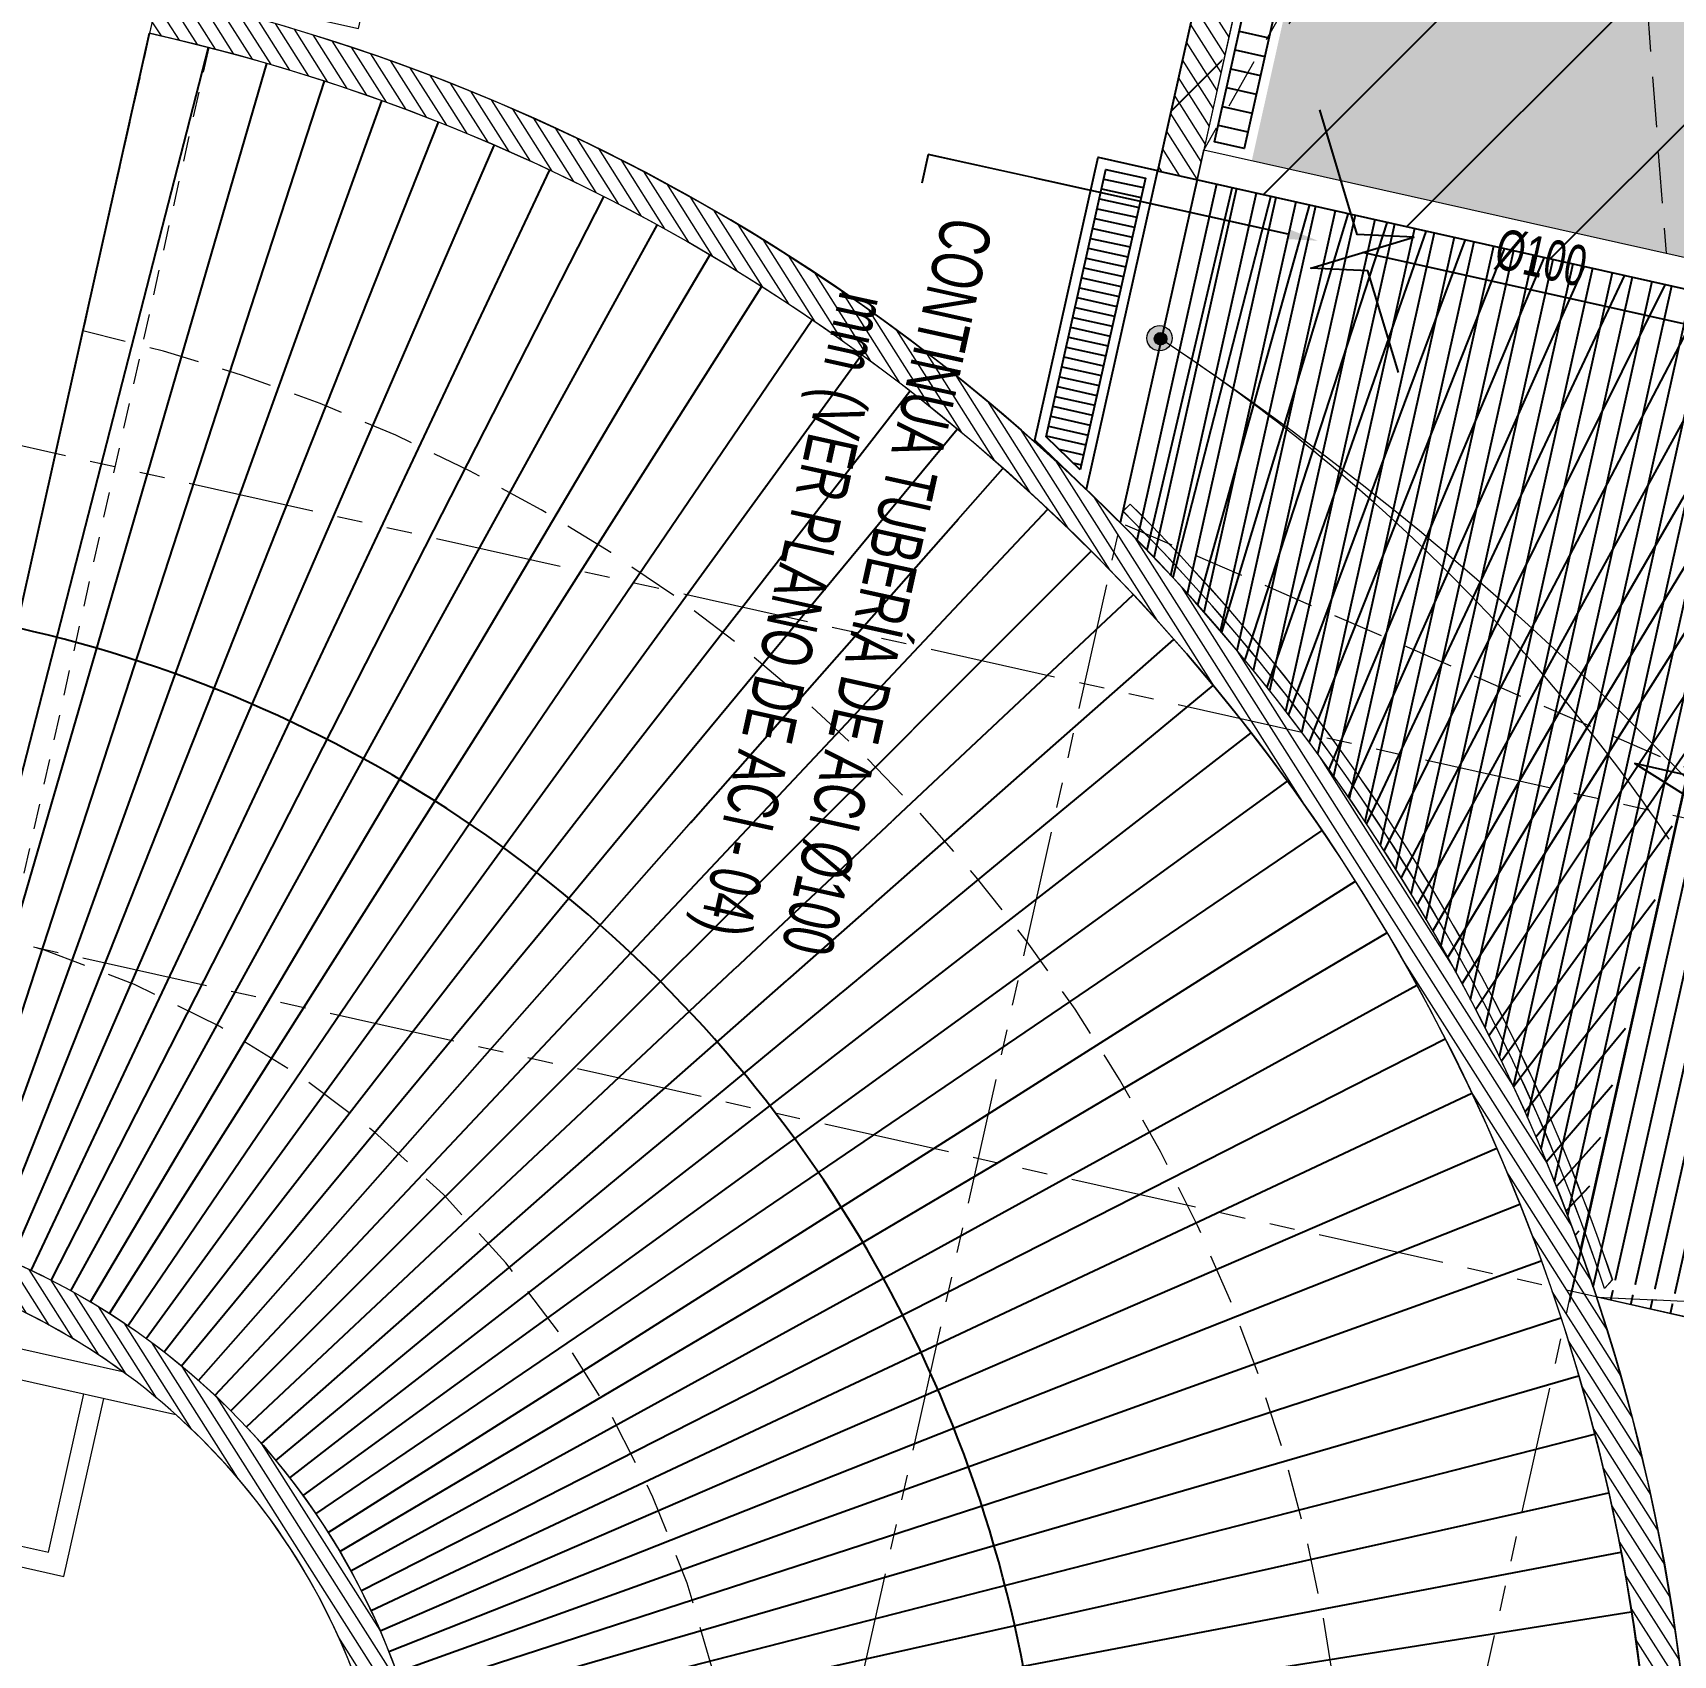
# Model space of a CAD drawing. Header units: inches. Extents: x 0 to 766, y -245 to 236.
# Drawn here: x 194.95 to 203.04, y 94.2 to 102.21 of the extents above; entities that cross this region are included whole.
import ezdxf
from ezdxf import colors
from ezdxf.entities.mleader import LeaderData, LeaderLine
from ezdxf.math import Vec2, Vec3

# ---------------------------------------------------------------- set-up
doc = ezdxf.new("R2010")
doc.units = ezdxf.units.IN
doc.header["$MEASUREMENT"] = 0
doc.set_wipeout_variables(frame=1)
for name, pattern in [('1P$0$HIDDEN', [0.375, 0.25, -0.125]), ('1P$0$HIDDEN2', [0.1875, 0.125, -0.0625]), ('CONTINUO', [0]), ('HIDDEN', [0.375, 0.25, -0.125]), ('PHANTOM', [2.5, 1.25, -0.25, 0.25, -0.25, 0.25, -0.25])]:
    doc.linetypes.add(name, pattern=pattern)
for name, color, linetype, lineweight in [('000 SOS 911 EQUIPOS', 5, 'Continuous', 25), ('000 SOS 911 TEXTOS ACI', 7, 'Continuous', 9), ('000 SOS 911 TUBERIA ACI', 1, 'Continuous', 25), ('1P$0$A-BARANDAS', 251, 'Continuous', 9), ('1P$0$A-ESTRUCTURA-HATCH', 251, 'Continuous', 9), ('1P$0$A-ESTRUCTURA-MUROS', 251, 'Continuous', 9), ('1P$0$A-ESTRUCTURA-VIGAS', 251, '1P$0$HIDDEN2', 9), ('1P$0$A-MURO ALTO', 251, 'Continuous', 9), ('1P$0$A-MURO BAJO', 251, 'Continuous', 9), ('1P$0$A-MUROS', 251, 'Continuous', 9), ('1P$0$A-PROYECCIONES', 251, '1P$0$HIDDEN', 9), ('1P$0$A-PUERTAS', 251, 'Continuous', 9), ('A-BARANDAS', 251, 'Continuous', 9), ('A-MURO ALTO', 251, 'Continuous', 9), ('A-MURO BAJO', 251, 'Continuous', 9), ('A-PROYECCIONES', 251, 'HIDDEN', 9), ('DLP_ETAPAS', 251, 'Continuous', 9), ('DLP_HATCH', 251, 'Continuous', 9), ('DLP_VERDE', 251, 'Continuous', 9), ('EJES', 251, 'PHANTOM', 9)]:
    doc.layers.add(name, color=color, linetype=linetype, lineweight=lineweight)
doc.styles.add('PIPE', font='ARIALN.TTF', dxfattribs={"width": 0.8})

# ---------------------------------------------------------------- blocks, each defined once
blk = doc.blocks.new('base general')
at = {"layer": 'DLP_VERDE'}
h = blk.add_hatch(dxfattribs=at)
h.set_pattern_fill('AR-SAND', color=251, scale=0.0035, angle=215)
h.set_pattern_definition([(252.5, (0, 0), (0.1028379063742484, -0.1371042579803462), [0, -0.135128, 0, -0.15113, 0, -0.1444625]), (222.5, (0, 0), (0.01502412461654384, -0.2957586482645716), [0, -0.07289800000000002, 0, -0.121793, 0, -0.04667250000000001]), (182.5, (0.08957181859295815, 0.06271886266767979), (-0.2264915386418954, -0.1592051501849949), [0, -0.04445, 0, -0.16002, 0, -0.208915]), (172.5, (0.08957181859295815, 0.06271886266767979), (-0.1741606377632479, -0.217199849944006), [0, -0.022225, 0, -0.104902, 0, -0.120015])])
h.paths.add_polyline_path([(-19.43654139051796, 36.75909590348601), (-22.36417958704988, 37.41443618945777), (-24.03524519244093, 29.94914666935802), (-21.10766182138468, 29.29381551407278)])
at = {"layer": 'A-PROYECCIONES', "color": 251}
for p, q in [((-24.03475588178844, 29.9490371439606), (-19.43656426735106, 36.75899370759726, -9.742322133246641e-07)), ((-8.706547877693083, 21.29163438268006, 8.721339264929051e-07), (-24.44767209072597, 28.10862266737968, 1.244826271779357e-06)), ((-22.09750113610062, 24.28906785976142, 9.250741946966049e-07), (-8.18222819751827, 23.63388932961971))]:
    blk.add_line(p, q, dxfattribs=at)
blk = doc.blocks.new('COTASYEJES')
at = {"layer": 'EJES', "ltscale": 0.5}
for p, q in [((-27.17034793071798, -4.840111535042524, 1.47014816653891e-07), (-33.78131353858043, -34.3735454082489, 2.266941241195075e-07)), ((-30.85385490613407, -35.02882848214358, -3.726943398050152e-07), (-24.24290909801493, -5.495390175841749, -3.726943398050152e-07)), ((-9.547059440694284, -16.98288015834987), (-49.84990933962399, -7.961482713930309, 1.593345876059353e-07)), ((-10.07139857721631, -19.32513075042516, -3.842681066212834e-07), (-50.37421696999809, -10.30374035798013, -2.249335190153481e-07))]:
    blk.add_line(p, q, dxfattribs=at)
blk = doc.blocks.new('ETAPAS_EL-ROSARIO-01')
at = {"layer": 'DLP_HATCH'}
h = blk.add_hatch(dxfattribs=at)
h.set_pattern_fill('NET', color=8, scale=0.5, angle=30)
h.set_pattern_definition([(29.99999999999999, (-226598.6886320594, -8188115.858783023), (-0.7937499999999998, 1.374815328507796), []), (120, (-226598.6886320594, -8188115.858783023), (-1.374815328507796, -0.7937499999999997), [])])
edge = h.paths.add_edge_path()
edge.add_line((-5.119257558631944, -39.38055419642478), (-2.145317182556028, -34.362713820301))
edge.add_line((-2.145317182556028, -34.362713820301), (-0.7240417564753443, -35.17092017363757))
edge.add_line((-0.7240417564753443, -35.17092017363757), (6.173584206553642, -23.15930621977895))
edge.add_line((6.173584206553642, -23.15930621977895), (4.372489723959006, -12.48715165443718))
edge.add_line((4.372489723959006, -12.48715165443718), (3.084003503667191, -7.412719970569015))
edge.add_line((3.084003503667191, -7.412719970569015), (0.6028502009867225, -1.453054812736809))
edge.add_line((0.6028502009867225, -1.453054812736809), (-26.05888872095966, -11.4215807216242))
edge.add_line((-26.05888872095966, -11.4215807216242), (-38.30667500055279, -6.003316828981042))
edge.add_line((-38.30667500055279, -6.003316828981042), (-39.01143954624422, -15.82896352373064))
edge.add_line((-39.01143954624422, -15.82896352373064), (-41.04641557997093, -27.65982411149889))
edge.add_arc((-46.95957980857929, -26.64272587094456), 6.000000002119358, 309.9255506769823, 350.2402988185339, ccw=False)
edge.add_line((-43.10882972707623, -31.24400002416223), (-48.93134561294573, -36.11679237801582))
edge.add_line((-48.93134561294573, -36.11679237801582), (-63.58545379701536, -32.11002549156547))
edge.add_line((-63.58545379701536, -32.11002549156547), (-61.2715167705901, -23.64699377864599))
edge.add_line((-61.2715167705901, -23.64699377864599), (-60.8656602006231, -17.4209560174495))
edge.add_line((-60.8656602006231, -17.4209560174495), (-71.96898017692729, -14.997259397991))
edge.add_line((-71.96898017692729, -14.997259397991), (-72.46370098288753, -16.80662044230849))
edge.add_line((-72.46370098288753, -16.80662044230849), (-97.98786569951335, -9.828191481530666))
edge.add_line((-97.98786569951335, -9.828191481530666), (-103.8112985943153, -36.55343463178724))
edge.add_line((-103.8112985943153, -36.55343463178724), (-110.35362560043, -66.42470536567271))
edge.add_line((-110.35362560043, -66.42470536567271), (-53.61793261306593, -81.61772925034165))
edge.add_line((-53.61793261306593, -81.61772925034165), (-44.92496922399732, -72.72020544484258))
edge.add_line((-44.92496922399732, -72.72020544484258), (-5.119257558631944, -39.38055419642478))
blk = doc.blocks.new('IISS P1')
at = {"color": 8}
blk.add_wipeout([(38.35016590356827, -16.599679187009656), (46.000198461185576, -16.599679187009656), (46.000198461185576, -16.849679187009656), (38.35016590356827, -16.849679187009656)], dxfattribs=at).translate(0, 0, -1.325980085427527e-06)
at = {"linetype": 'CONTINUO'}
h = blk.add_hatch(dxfattribs=at)
h.set_pattern_fill('ANSI31', color=8, scale=0.02999999999999997, angle=45)
h.set_pattern_definition([(90, (38.20003255363554, -36.04955444880761), (-0.09525000000000002, 0), [])])
h.paths.add_polyline_path([(38.40016590431333, -16.64967918698676), (45.95019846223295, -16.64967918698676), (45.95019846130162, -16.79967918712646), (38.400165903382, -16.79967918712646)])
at = {"color": 8, "linetype": 'CONTINUO', "elevation": -1.325980085427527e-06}
blk.add_lwpolyline([(38.40016590431333, -16.64967918698676), (45.95019846223295, -16.64967918698676), (45.95019846130162, -16.79967918712646), (38.400165903382, -16.79967918712646)], close=True, dxfattribs=at)
blk = doc.blocks.new('1P$0$A$C5E423DB2')
at = {"layer": '1P$0$A-PUERTAS'}
for p, q in [((0.0380998527398333, 0.0999998934566975), (0.0380998511100188, 0.7999998889863491)), ((0.0380998511100188, 0.7999998889863491), (0.0730998511426151, 0.7999998852610588)), ((0.0730998511426151, 0.7999998852610588), (0.0730998527724296, 0.0999998934566975)), ((0.0380998527398333, 0.0999998934566975), (0.0730998527724296, 0.0999998934566975))]:
    blk.add_line(p, q, dxfattribs=at)
at = {"layer": '1P$0$A-PUERTAS', "linetype": 'Continuous'}
for p, q in [((-1.472653821e-07, -1.11758709e-07), (-1.472653821e-07, 0.0999998897314072)), ((-1.472653821e-07, 0.0999998897314072), (0.0280998527305201, 0.0999998934566975)), ((0.0280998527305201, 0.0380998887121678), (0.0280998527305201, 0.0999998934566975)), ((0.7999998530140147, 0.0999998897314072), (0.7718998530181125, 0.0999998934566975)), ((0.7718998530181125, 0.0380998887121678), (0.7718998530181125, 0.0999998934566975)), ((0.7999998528975995, -1.11758709e-07), (0.7999998528975995, 0.0999998897314072)), ((0.0380998527398333, 0.0380998887121678), (0.0280998527305201, 0.0380998887121678)), ((0.0380998527398333, -1.11758709e-07), (0.0380998527398333, 0.0380998887121678)), ((0.7618998530087993, -1.11758709e-07), (0.7618998530087993, 0.0380998887121678)), ((0.7618998530087993, 0.0380998887121678), (0.7718998530181125, 0.0380998887121678)), ((-1.472653821e-07, -1.11758709e-07), (0.0380998527398333, -1.11758709e-07)), ((0.7999998530140147, -1.11758709e-07), (0.7618998530087993, -1.11758709e-07))]:
    blk.add_line(p, q, dxfattribs=at)
at = {"layer": '1P$0$A-PUERTAS', "color": 7, "linetype": 'Continuous'}
blk.add_arc((0.0365533265285194, 0.0793452113866806), 0.7215807719765989, 1.640270668491661, 87.09684895294437, dxfattribs=at)

msp = doc.modelspace()

# ---------------------------------------------------------------- linework, layer by layer
at = {"color": 251}
for p, q in [((194.2183130509459, 96.34939267307988, -1.572678485372836e-07), (195.5289399740525, 102.2044973858493, -1.572678485372836e-07)), ((194.325171902334, 96.32370666236153, -1.576329755027579e-07), (195.818861320173, 102.1343638562458, -1.950960730592315e-05)), ((194.4312314871006, 96.29466182001403, -1.576329755027579e-07), (196.106701015053, 102.0555338878976, -1.950960730592315e-05)), ((194.5363264163263, 96.26229989164045, -1.576329755027579e-07), (196.3919225675293, 101.9677015487896, -1.950960730592315e-05))]:
    msp.add_line(p, q, dxfattribs=at)
at = {"layer": '000 SOS 911 TUBERIA ACI', "color": 1, "elevation": -1.366541539311763e-06}
msp.add_lwpolyline([(201.6883392570847, 100.5304869388384), (201.5377359022895, 101.0332384984008), (201.2573946919533, 101.0463932471478), (201.764810307123, 101.1981671385172), (201.4844690967867, 101.2113218872643), (201.3002492337989, 101.8272119705372)], dxfattribs=at)
at = {"layer": '000 SOS 911 TUBERIA ACI', "elevation": -1.366541539311763e-06}
msp.add_lwpolyline([(203.3687678408892, 100.7105737557493), (201.5110599043558, 101.1222896330209)], dxfattribs=at)
at = {"layer": '1P$0$A-ESTRUCTURA-VIGAS', "color": 251, "elevation": -1.572678485372836e-07}
for points in [[(195.5289386939496, 102.20449766804), (194.2183126209368, 96.34939296924045)], [(195.8206589973363, 102.1343427440943), (194.5082541418908, 96.27129151400646)]]:
    msp.add_lwpolyline(points, dxfattribs=at)
at = {"layer": '1P$0$A-MURO BAJO', "color": 251}
for p, q in [((194.2183124716632, 96.34939230334481, -1.572678485372836e-07), (195.5289386962779, 102.2044976717653, -1.572678485372836e-07)), ((195.0299982079543, 94.71104299750647, -1.576145620142497e-07), (195.2047347347491, 95.49172676921359, -1.576329755027554e-07)), ((195.1057416121714, 94.5916154636862, -1.576145620142497e-07), (195.3023202042334, 95.469884703015, -1.5763297550273e-07)), ((194.0541408569791, 94.92946423877498, -1.576329755027579e-07), (195.0299982079543, 94.71104299750647, -1.576145620142497e-07)), ((194.0322987926431, 94.83187877767256, -1.576329755027579e-07), (195.1057416121714, 94.5916154636862, -1.576145620142497e-07))]:
    msp.add_line(p, q, dxfattribs=at)
at = {"layer": '1P$0$A-MUROS', "color": 251}
for p, q in [((195.5726264887728, 102.3996652114066, -1.572678485372836e-07), (195.5289386916213, 102.2044976522075, -1.572678485372836e-07)), ((194.2616448081337, 95.85652525637767, -1.576329755027842e-07), (195.3944195979514, 95.60298196420541, -1.57632975502964e-07)), ((194.2288814685546, 95.71014710430524, -1.576329755027571e-07), (195.6573084597715, 95.3904294633167, -1.576329755027571e-07))]:
    msp.add_line(p, q, dxfattribs=at)
msp.add_arc((193.4537806189858, 92.93391464472285, -1.572678485372836e-07), 3.299999999999986, 53.97965989212182, 74.77846144615498, dxfattribs=at)
at = {"layer": 'A-MURO BAJO', "color": 251}
msp.add_line((202.6665926615772, 95.969988955264, -2.710756627989497e-06), (217.9070511516131, 92.55823976181915, -2.710756627989497e-06), dxfattribs=at)

# ---------------------------------------------------------------- texts
at = {"layer": '000 SOS 911 TEXTOS ACI', "insert": (202.195518175906, 101.2450490963481, 5.380766359715172e-05), "char_height": 0.2, "attachment_point": 1, "rotation": 347.50376459183104, "style": 'PIPE'}
msp.add_mtext_dynamic_manual_height_columns('%%C100', width=0.5509952521812135, gutter_width=1.915236644519431, heights=[0.01236307456032318], dxfattribs=at)

# ---------------------------------------------------------------- next in the draw order: leaders
at = {"layer": '000 SOS 911 TEXTOS ACI'}
ml = msp.add_multileader_mtext('Standard', dxfattribs=at)
ml.set_content('{\\H1.66667x;CONTINUA TUBERÍA DE ACI %%C100 mm} {\\H1.66667x; (VER PLANO DE ACI - 04)}', color=256, style='PIPE')
ml.set_leader_properties(color=7)
ml.build(insert=Vec2(0, 0))
ml.multileader.update_dxf_attribs({"text_left_attachment_type": 2, "text_right_attachment_type": 2, "dogleg_length": 2, "arrow_head_size": 0.15})
ctx = ml.context
ctx.base_point, ctx.char_height, ctx.arrow_head_size, ctx.landing_gap_size, ctx.plane_origin, ctx.plane_x_axis, ctx.plane_y_axis = Vec3(199.3375523368275, 101.4641995761938, -1.217152675324058e-07), 0.15, 0.15, 0.15, Vec3(199.0975536045737, 104.0901272581002, -1.217152675324058e-07), Vec3(-0.2159897772493485, -0.9763956247975392), Vec3(0.9763956247975392, -0.2159897772493485)
ctx.left_attachment, ctx.right_attachment, ctx.text_align_type = 2, 2, 2
notes = []
notes.append((ctx, [(0, (1, 1, 0), (199.3691159201984, 101.606884776849, -1.217152675324058e-07), (-0.2159897772493485, -0.9763956247975392), 0.1461346169845798, [(0, [(201.2914274705222, 101.1808510765205, -1.217152675324058e-07)], 0, [])])]))
ctx.mtext.insert, ctx.mtext.text_direction, ctx.mtext.rotation, ctx.mtext.width, ctx.mtext.defined_height, ctx.mtext.alignment, ctx.mtext.flow_direction = Vec3(198.8887259555829, 97.63870753240143, -1.217152675324058e-07), Vec3(-0.2159897772493485, -0.9763956247975392), 4.494683558876468, 3.830325132530915, 0.5575092987138823, 3, 5
ctx.mtext.has_bg_fill, ctx.mtext.bg_color, ctx.mtext.bg_scale_factor, ctx.mtext.bg_transparency, ctx.mtext.use_window_bg_color = 1, -1073741824, 2, 0, 1
for ctx, leaders in notes:
    for number, flags, end, landing, length, lines in leaders:
        leader = LeaderData()
        leader.index, (leader.has_last_leader_line, leader.has_dogleg_vector, leader.attachment_direction) = number, flags
        leader.last_leader_point, leader.dogleg_vector, leader.dogleg_length = Vec3(end), Vec3(landing), length
        for number, points, colour, breaks in lines:
            line = LeaderLine()
            line.index, line.vertices, line.color, line.breaks = number, Vec3.list(points), colors.encode_raw_color(colour), breaks
            leader.lines.append(line)
        ctx.leaders.append(leader)

# ---------------------------------------------------------------- next in the draw order: hatches: boundary and pattern name
h = msp.add_hatch()
h.set_pattern_fill('_USER', color=251, scale=0.09999999999999999, angle=-102.6182704427989, pattern_type=0)
h.set_pattern_definition([(257.3817295572011, (205.7987475692591, 97.7282221727865), (0.09758471509401938, -0.02184544300349763), [])])
edge = h.paths.add_edge_path()
edge.add_line((202.666457495385, 95.96973617196551), (207.9046157833602, 94.79739817332944))
edge.add_line((207.9046157833602, 94.79739817332944), (208.4274666808726, 97.13298041940203))
edge.add_line((208.4274666808726, 97.13298041940203), (204.8229004190309, 97.94667660546025))
edge.add_line((204.8229004190309, 97.94667660546025), (205.1178138586058, 99.2640706329467))
edge.add_line((205.1178138586058, 99.2640706329467), (203.3616588912503, 99.65720543925187))
edge.add_line((203.3616588912503, 99.65720544018319), (203.6201796461485, 100.8288571453514))
edge.add_line((203.6201796461485, 100.8288571453514), (200.6961814366753, 101.4833848048793))
edge.add_line((200.6961814366753, 101.4833848048793), (200.3168264136714, 99.78875084881207))
edge.add_arc((193.4537410409196, 92.9339622222679), 9.70000350221338, 18.238083157239203, 44.96534678006691, ccw=False)
at = {"layer": '000 SOS 911 EQUIPOS'}
h = msp.add_hatch(dxfattribs=at)
h.set_pattern_fill('ANSI31', color=4, scale=4.9)
h.set_pattern_definition([(45, (0, 7.460698725481052e-14), (-0.4331029034767604, 0.4331029034767604), [])])
h.paths.add_polyline_path([(227.5156269926882, 144.1527729097404), (224.7834142765349, 144.7645674442236), (210.8746071587265, 147.8782952468999), (200.5016258722607, 101.5241833942571), (203.6236678301574, 100.8255919369301), (203.3943422391093, 99.8011174575902), (205.1509014298134, 99.40789179357922), (204.8232198618206, 97.94412143130354), (216.5809986431922, 95.31200952335054)])
at = {"layer": 'A-PROYECCIONES', "linetype": 'Continuous'}
h = msp.add_hatch(color=251, dxfattribs=at)
h.dxf.hatch_style = 1
edge = h.paths.add_edge_path()
edge.add_arc((200.5104816408659, 100.7000933728041), 0.06249999999999999, 0, 360)

# ---------------------------------------------------------------- next in the draw order: linework, layer by layer
at = {"color": 251}
msp.add_line((200.695772617468, 101.4834763175668, -3.955582899768854e-06), (200.3165224072238, 99.78923818290701, -2.710756627989497e-06), dxfattribs=at)
at = {"layer": '000 SOS 911 EQUIPOS', "color": 4}
msp.add_lwpolyline([(210.8746624300391, 147.8785422397947), (224.7834701403747, 144.7648143044734), (227.5156828565239, 144.1530197699889), (216.5810545070298, 95.31225638359943), (204.8232757256574, 97.94436829155187), (205.1509572936457, 99.40813865382869), (203.3943981029453, 99.80136431784025), (203.6237236939944, 100.8258387971804), (200.5016817360963, 101.5244302545065), (210.8746630225776, 147.8785421071982)], dxfattribs=at)
at = {"layer": 'A-MURO ALTO', "color": 251, "elevation": -3.955582899768854e-06}
for points in [[(200.7294386161614, 101.6296526594879), (203.6565326784278, 100.9744310389133)], [(200.6961814366753, 101.4833848048793), (203.6237664909224, 100.8280535238655)]]:
    msp.add_lwpolyline(points, dxfattribs=at)
at = {"layer": 'A-PROYECCIONES', "color": 251, "ltscale": 2}
msp.add_line((200.7294386161614, 101.6296526594879, -3.955582899768854e-06), (205.3276302305987, 108.4396092231246, -4.929815113093518e-06), dxfattribs=at)
at = {"layer": 'A-PROYECCIONES', "color": 251, "linetype": 'Continuous'}
msp.add_circle((200.5104816408659, 100.7000933728041, -2.710756627989497e-06), 0.06249999999999999, dxfattribs=at)
msp.add_arc((191.9257875464339, 87.79153552286795, -2.735354251451812e-06), 15.50251071458569, 35.41170844133092, 56.3745455002128, dxfattribs=at)

# ---------------------------------------------------------------- next in the draw order: block references
at = {"color": 251}
for name, p in [('COTASYEJES', (229.0570709159604, 111.6419700831967, -1.572678485372836e-07)), ('base general', (224.76419426899, 71.68061482448599, -1.402094120316641e-06))]:
    msp.add_blockref(name, p, dxfattribs=at)
at = {"layer": 'DLP_ETAPAS', "color": 251}
msp.add_blockref('ETAPAS_EL-ROSARIO-01', (278.4598979095701, 96.25533297945282, -1.572678485372836e-07), dxfattribs=at)

# ---------------------------------------------------------------- next in the draw order: wipeouts: each hides what was drawn before it
at = {"color": 251}
msp.add_wipeout([(202.74362233285152, 96.05521629003829), (216.70981376566425, 92.93236914820739), (216.6988910440379, 92.88357679087915), (202.70515776390766, 96.01258138960725)], dxfattribs=at).translate(0, 0, -3.236016020173109e-06).dxf.layer = 'A-BARANDAS'

# ---------------------------------------------------------------- next in the draw order: linework, layer by layer
at = {"layer": 'A-BARANDAS', "color": 251, "elevation": -3.761275412356721e-06}
msp.add_lwpolyline([(202.7051577639306, 96.01258138854524, 0.1172365942719301), (200.3297977119457, 99.84662608623972), (200.3650583139918, 99.8820759077417, -0.1165158939664292), (202.7436223328643, 96.05521628920457)], format="xyb", close=True, dxfattribs=at)
at = {"layer": 'A-PROYECCIONES', "color": 251, "ltscale": 2}
msp.add_line((202.6664574963745, 95.96973617196551, -2.710756627989497e-06), (216.5819663004315, 95.31450484514704, -3.955582899768854e-06), dxfattribs=at)

# ---------------------------------------------------------------- next in the draw order: block references
at = {"color": 251, "rotation": 257.382561904665}
msp.add_blockref('IISS P1', (227.2127968381631, 142.8400402107137, -1.572678485372836e-07), dxfattribs=at)

# ---------------------------------------------------------------- next in the draw order: hatches: boundary and pattern name
h = msp.add_hatch()
h.set_pattern_fill('_USER', color=251, scale=0.05, angle=-192.6172915295209, pattern_type=0)
h.set_pattern_definition([(167.3827084704791, (2009770.382936207, 7941051.417705842), (-0.01092188787005006, -0.04879254415742279), [])])
h.paths.add_polyline_path([(200.1193369231426, 100.0507620136114), (199.950604779204, 100.213345218529), (200.2461459818535, 101.5328626158508), (200.4413161590003, 101.4891750664311)])
at = {"layer": '1P$0$A-ESTRUCTURA-HATCH'}
h = msp.add_hatch(dxfattribs=at)
h.set_pattern_fill('ANSI31', color=251, scale=0.02, angle=-102.6172915295209)
h.set_pattern_definition([(302.3827084704791, (-226829.2551960139, -8187900.864863079), (0.0536250893730881, 0.0340088192933585), [])])
h.paths.add_polyline_path([(201.8890113215841, 106.8121400019946), (204.5834457578842, 118.8492765082838), (204.3882755810866, 118.8929640595662), (201.6938425850187, 106.8558276734175)])
h.paths.add_polyline_path([(200.8310166660178, 103.0012315177219), (200.5010299943335, 101.5270430623414), (200.6961984752218, 101.4833589942055), (201.0261850597401, 102.9575441517728)])
edge = h.paths.add_edge_path()
edge.add_arc((193.4537806497776, 92.93391412597617), 9.699999993899837, 257.382707628808, 437.382707628808)
edge.add_line((195.572627034295, 102.399667655197), (195.5289394828089, 102.2044974789815))
edge.add_arc((193.4537806506798, 92.93391412504485), 9.4999999939173, -101.71258452154501, 77.38270761670549, ccw=False)
edge.add_line((191.5252581533807, 83.63172078885606), (192.0601938592974, 86.02138296243271))
edge.add_line((192.0601938592683, 86.02138296243271), (191.9138485585811, 86.0541429594951))
edge.add_line((191.9138485585811, 86.05414296042642), (191.3349342652602, 83.46816059582403))
edge = h.paths.add_edge_path(flags=17)
edge.add_arc((193.4537785507803, 92.9338656729879), 3.299962339182982, -102.6164380210233, -52.62260665732141)
edge.add_line((195.4570614360221, 90.31153672289571), (192.9903838749981, 90.86364434388003))
edge.add_line((192.9903838749981, 90.8636443429487), (193.023143654684, 91.01002329223326))
edge.add_line((193.023143654684, 91.01002329223326), (195.6056726407789, 90.43204320043793))
edge.add_arc((193.4537780032208, 92.93391410362443), 3.300001295406272, -49.3007085615903, 77.38266620223226)
edge.add_line((194.1746252612159, 96.15422275018415), (194.2183128127019, 96.34939292639962))
edge.add_arc((193.453775053373, 92.93391057018658), 3.50000538808239, -100.15992954447819, 77.3826341313025, ccw=False)
edge.add_line((192.836386742589, 89.48878801901361), (192.2567968201713, 86.89964674793652))
edge.add_line((192.2567968201713, 86.89964674793652), (192.1104425402539, 86.93240875572434))
edge.add_line((192.1104425402539, 86.93240875479302), (192.7329901488504, 89.71358377214989))
h.paths.add_polyline_path([(188.7745996891992, 122.38798200347), (180.8452499495127, 86.96460362531712), (180.6013492310542, 87.01919918608388), (188.5306989707699, 122.4425775633054)])
at = {"layer": '1P$0$A-PROYECCIONES', "linetype": 'Continuous'}
h = msp.add_hatch(color=251, dxfattribs=at)
h.dxf.hatch_style = 1
edge = h.paths.add_edge_path()
edge.add_arc((200.5152419186436, 100.6971338438662), 0.03124999999999999, 0, 360)

# ---------------------------------------------------------------- next in the draw order: linework, layer by layer
at = {"color": 251}
for p, q in [((194.6403529779293, 96.22665282626173, -1.576329755027579e-07), (196.6742445002549, 101.8709535245644, -1.950960730592315e-05)), ((194.7432085066341, 96.18775579341224, -1.576329755027579e-07), (196.9533881959744, 101.7653852990689, -1.950960730592315e-05)), ((194.8447914966621, 96.14564718872776, -1.576329755027579e-07), (197.2290781704016, 101.6511010407331, -1.950960730592315e-05)), ((194.945001696726, 96.10036855943969, -1.576329755027579e-07), (197.5010423544102, 101.5282135522785, -1.950960730592315e-05)), ((200.6961984099128, 101.4833586971136, -1.572678485372836e-07), (200.3169541261398, 99.78911923625043, 1.087558423242074e-06)), ((195.0437402171322, 96.05196459413042, -1.576329755027579e-07), (197.7690123529412, 101.396844096561, -1.950960730592315e-05)), ((200.86885111176, 101.4447115334543, 1.087558423242074e-06), (200.4484333764069, 99.65492834065577, 1.087558423242074e-06)), ((201.0592227601685, 101.4020981007116, 1.087558423242074e-06), (200.5754369213485, 99.52021935869476, 1.087558423242074e-06)), ((201.2498448048957, 101.3594286191138, 1.087558423242074e-06), (200.6980436365359, 99.38513561066708, 1.087558423242074e-06)), ((201.4408849017002, 101.316665559155, 1.087558423242074e-06), (200.8163362718426, 99.24981265150478, 1.087558423242074e-06)), ((195.1409096052178, 96.00048305847218, -1.576329755027579e-07), (198.0327237085678, 101.2571223220648, -1.950960730592315e-05)), ((201.6325121787615, 101.2737710616412, 1.087558423242074e-06), (200.9304009718128, 99.11437827729156, 1.087558423242074e-06)), ((201.824897833658, 101.2307068063738, 1.087558423242074e-06), (201.0403267988243, 98.97895256810358, 1.087558423242074e-06)), ((202.0182157582842, 101.1874338687258, 1.087558423242074e-06), (201.1462052655645, 98.8436479681032, 1.087558423242074e-06)), ((202.2126431730815, 101.1439125808748, 1.087558423242074e-06), (201.2481299010344, 98.7085693889158, 1.087558423242074e-06)), ((195.2364139748045, 95.94597476449331, -1.576329755027579e-07), (198.2919161715784, 101.1091861166852, -1.950960730592315e-05)), ((202.4083612920024, 101.1001023753407, 1.087558423242074e-06), (201.3461958174832, 98.57381434001496, 1.087558423242074e-06)), ((202.6055560210027, 101.0559616415622, 1.087558423242074e-06), (201.4404993090086, 98.43947309170386, 1.087558423242074e-06)), ((202.8044186826103, 101.0114475508081, 1.087558423242074e-06), (201.5311374771647, 98.3056288520666, 1.087558423242074e-06)), ((195.3301590713911, 95.88849350538572, -1.576329755027579e-07), (198.5463339505025, 100.9531814792054, -1.950960730592315e-05)), ((203.0051467963733, 100.9665158922645, 1.087558423242074e-06), (201.6182078630902, 98.17235795882067, 1.087558423242074e-06)), ((203.2079449096002, 100.9211208774569, 1.087558423242074e-06), (201.7018081113004, 98.03973010376563, 1.087558423242074e-06)), ((203.4130254653521, 100.875214953986, 1.087558423242074e-06), (201.7820356753894, 97.90780855630061, 1.087558423242074e-06)), ((203.62060975798, 100.8287485838728, 1.087558423242074e-06), (201.8589875013806, 97.77665039625487, 1.087558423242074e-06)), ((195.4220523820497, 95.82809600614479, -1.576329755027579e-07), (198.7957259654306, 100.7892623609724, -1.950960730592315e-05)), ((195.5120032164507, 95.76484186303338, -1.576329755027579e-07), (199.03984609854, 100.6175905420305, -1.950960730592315e-05)), ((195.5999228046514, 95.69879350819161, -1.576329755027579e-07), (199.2784534287878, 100.4383354290249, -1.950960730592315e-05)), ((195.685724381847, 95.63001613140574, -1.576329755027579e-07), (199.5113124805741, 100.2516739304038, -1.950960730592315e-05)), ((203.4861103822716, 100.2121046130406, 1.087558423242074e-06), (201.9327597818576, 97.64630677652082, 1.087558423242074e-06)), ((195.7693232703261, 95.5585775953578, -1.576329755027579e-07), (199.7381934528478, 100.0577902608412, -1.950960730592315e-05)), ((195.8506369707413, 95.484548404892, -1.576329755027579e-07), (199.958872438898, 99.85687575590333, -1.950960730592315e-05)), ((195.9295852319576, 95.408001618539, -1.576329755027579e-07), (200.1731316573225, 99.64912869137248, -1.950960730592315e-05)), ((203.3619561591424, 99.65838932812682, 1.087558423242074e-06), (202.0034477119573, 97.51682316519788, 1.087558423242074e-06)), ((196.0060901460477, 95.3290127777355, -1.576329755027579e-07), (200.3807596559875, 99.43475409884473, -1.950960730592315e-05)), ((196.080076209759, 95.24765983697495, -1.576329755027579e-07), (200.5815515374072, 99.21396352917424, -1.950960730592315e-05)), ((203.2345301672124, 99.14012088262012, 1.087558423242074e-06), (202.0711452621274, 97.38823961660734, 1.087558423242074e-06)), ((196.1514704083331, 95.16402308091989, -1.576329755027579e-07), (200.7753091394209, 98.98697488669774, -1.950960730592315e-05)), ((196.2202022844233, 95.07818504896483, -1.576329755027579e-07), (200.961841247534, 98.75401217312088, -1.950960730592315e-05)), ((203.1318537001737, 98.69429686859718, 1.087558423242074e-06), (202.1359449927934, 97.26059102926871, 1.087558423242074e-06)), ((196.2862040070124, 94.99023045141718, -1.576329755027579e-07), (201.1409637793206, 98.51530529845974, -1.950960730592315e-05)), ((196.3494104412623, 94.90024608754089, -1.576329755027579e-07), (201.3124999595113, 98.27108983424029, -1.950960730592315e-05)), ((203.0393736823701, 98.29274611834904, 1.087558423242074e-06), (202.1979378690251, 97.13390740294477, 1.087558423242074e-06)), ((196.4097592109122, 94.80832076825669, -1.576329755027579e-07), (201.4762805043958, 98.0216067965003, -1.950960730592315e-05)), ((202.9555732845567, 97.92888253003827, 1.087558423242074e-06), (202.2572131077998, 97.00821411617568, 1.087558423242074e-06)), ((196.4671907578834, 94.7145452025207, -1.576329755027579e-07), (201.63214378201, 97.76710239246955, -1.950960730592315e-05)), ((202.8792215879314, 97.59736138590148, 1.087558423242074e-06), (202.3138580429606, 96.88353217401078, 1.087558423242074e-06)), ((196.5216484028153, 94.6190119461017, -1.576329755027579e-07), (201.779935971392, 97.50782778308263, -1.950960730592315e-05)), ((202.8093091831781, 97.29379982881716, 1.087558423242074e-06), (202.3679580162518, 96.75987846691629, 1.087558423242074e-06)), ((196.5730784037389, 94.52181527026465, -1.576329755027579e-07), (201.9195112255641, 97.24403884642294, -1.950960730592315e-05)), ((196.6214300082304, 94.42305110123476, -1.576329755027579e-07), (202.0507317972608, 96.97599591322711, -1.950960730592315e-05)), ((202.7450004690565, 97.0145696448954, 1.087558423242074e-06), (202.4195962562465, 96.63726602875164, 1.087558423242074e-06)), ((196.6666554943897, 94.32281690564474, -1.576329755027579e-07), (202.1734681851469, 96.70396350518337, -1.950960730592315e-05)), ((202.68559773129, 96.75664134331515, 1.087558423242074e-06), (202.4688538196735, 96.51570427332541, 1.087558423242074e-06)), ((202.6305137998663, 96.51746541921517, 1.087558423242074e-06), (202.5158095085301, 96.39519923933318, 1.087558423242074e-06)), ((196.7087102341704, 94.22121160112789, -1.576329755027579e-07), (202.2875992651336, 96.42821008347443, -1.950960730592315e-05)), ((202.5792509536498, 96.29488074228635, 1.087558423242074e-06), (202.5605398291029, 96.27575381573757, 1.087558423242074e-06)), ((196.7475527213194, 94.11833546132317, -1.576329755027579e-07), (202.3930124058627, 96.14900778428188, -1.950960730592315e-05)), ((196.7831446253933, 94.0142900162237, -1.576329755027579e-07), (202.4896035748773, 95.86663214870265, -1.950960730592315e-05)), ((196.8154508196988, 93.90917793948671, -1.576329755027579e-07), (202.5772774494492, 95.58136184707752, -1.950960730592315e-05)), ((196.8444394222699, 93.80310296833983, -1.576329755027579e-07), (202.6559475041233, 95.29347840331963, -1.950960730592315e-05)), ((196.870081827534, 93.6961697862344, -1.576329755027579e-07), (202.7255361029186, 95.0032659313502, -1.950960730592315e-05)), ((196.8923527249374, 93.58848392040005, -1.576329755027579e-07), (202.7859745701082, 94.7110108277621, -1.950960730592315e-05)), ((196.9112301399239, 93.4801516421931, -1.576329755027579e-07), (202.8372032610007, 94.41700151663741, -1.950960730592315e-05))]:
    msp.add_line(p, q, dxfattribs=at)
at = {"color": 251, "elevation": -1.572678485372836e-07}
for points in [[(200.1486989003845, 99.95303583059928), (199.8956703949027, 100.1968434723886), (200.2082753251545, 101.5925770477252), (200.5010305908747, 101.5270457212674)], [(200.1193369231426, 100.0507620136114), (199.950604779204, 100.213345218529), (200.2461459818535, 101.5328626158508), (200.4413161590003, 101.4891750664311)]]:
    msp.add_lwpolyline(points, close=True, dxfattribs=at)
msp.add_lwpolyline([(203.6947849658557, 101.1433023084747), (203.13309315641, 98.63399500314614), (203.3712106687256, 98.48545446720442), (202.8543726247974, 98.6011452405574), (203.0924901389756, 98.45260470461568), (202.5307983174228, 95.94329740021846)], dxfattribs=at)
at = {"color": 251}
msp.add_arc((193.4527301672153, 92.92903004035821, -1.572678485372836e-07), 6.499999999999948, 347.3840426955842, 77.38404281277305, dxfattribs=at)
at = {"layer": '1P$0$A-BARANDAS', "color": 251, "elevation": 3.703963887484975e-08}
msp.add_lwpolyline([(202.7056026975863, 96.01247079678348, 0.1172365942719301), (200.3302292297833, 99.84650718614927), (200.3654897096806, 99.88195713058582, -0.1165158939664292), (202.7440671161987, 96.0551058334159)], format="xyb", close=True, dxfattribs=at)
at = {"layer": '1P$0$A-ESTRUCTURA-MUROS', "color": 251, "elevation": -1.572678485372836e-07}
msp.add_lwpolyline([(200.8310166660178, 103.0012315177219), (200.5010299943335, 101.5270430623414), (200.6961984752218, 101.4833589942055), (201.0261850597401, 102.9575441517728)], close=True, dxfattribs=at)
for points in [[(191.3349342652893, 83.46816059582403, 1), (195.572627034295, 102.399667655197), (195.5289394828089, 102.2044974780502, -0.9921359372214096), (191.5252581533807, 83.63172078885606), (192.0601938592683, 86.02138296243271), (191.9138485585811, 86.05414296042642)], [(192.7329901488504, 89.71358377214989, 0.2216664242011301), (195.4570614360221, 90.31153672289571), (192.9903838749981, 90.8636443429487), (193.023143654684, 91.01002329223326), (195.6056726407789, 90.43204320043793, 0.6169098277048293), (194.1746252612159, 96.15422275018415), (194.2183128127019, 96.34939292639962, -0.9787815263280097), (192.836386742589, 89.48878801901361), (192.2567968201713, 86.89964674793652), (192.1104425402539, 86.93240875479302)]]:
    msp.add_lwpolyline(points, format="xyb", close=True, dxfattribs=at)
at = {"layer": '1P$0$A-ESTRUCTURA-VIGAS', "color": 251, "elevation": -1.572678485372836e-07}
for points in [[(200.5010299943335, 101.5270430623414), (200.1486988997151, 99.95303583059928)], [(200.696200765344, 101.4833581653284), (200.3168629513186, 99.78870086193552)]]:
    msp.add_lwpolyline(points, dxfattribs=at)
at = {"layer": '1P$0$A-MURO ALTO', "color": 251, "elevation": -1.572678485372836e-07}
for points in [[(200.7289640722104, 101.6297363304394), (203.6569602419861, 100.9743237784924)], [(200.6961984099128, 101.4833586971136), (203.6241945768945, 100.8279461470293)]]:
    msp.add_lwpolyline(points, dxfattribs=at)
at = {"layer": '1P$0$A-MUROS', "color": 251}
for p, q in [((200.6961984099128, 101.4833586971136, -1.572678485372836e-07), (201.856245656056, 106.6657623705315, -1.572678485372836e-07)), ((200.8310166229733, 103.0012313193502, -1.572678485372836e-07), (200.5010300525703, 101.527045841408, -1.572678485372836e-07)), ((200.5010300497763, 101.5270458311634, -1.572678485372836e-07), (200.6961984099128, 101.4833586971136, -1.572678485372836e-07))]:
    msp.add_line(p, q, dxfattribs=at)
for centre, radius, start, end in [((193.453780512815, 92.93391416136643, -1.572678485372836e-07), 9.69999999389984, 257.3827101653156, 77.38270760624178), ((193.4537805072271, 92.93391416881701, -1.572678485372836e-07), 9.499999999236236, 270.4639756592462, 77.3827114914921), ((193.4537806189858, 92.93391464472285, -1.572678485372836e-07), 3.499999999999986, 295.283749303346, 77.38270377143479), ((193.4537806189858, 92.93391464472285, -1.572678485372836e-07), 3.299999999999986, 310.6992508504236, 48.10745462271326)]:
    msp.add_arc(centre, radius, start, end, dxfattribs=at)
at = {"layer": '1P$0$A-PROYECCIONES', "color": 251}
for p, q in [((202.3999021775328, 109.0944904350536, -1.572678485372836e-07), (203.008623226104, 101.1194497263851, -1.572678485372836e-07)), ((204.6795643992029, 108.5842279746058, -2.157845772362771e-06), (200.7289640777983, 101.6297363304394, -1.572678485372836e-07))]:
    msp.add_line(p, q, dxfattribs=at)
at = {"layer": '1P$0$A-PROYECCIONES', "color": 251, "linetype": 'Continuous'}
msp.add_circle((200.5152419186436, 100.6971338438662, 1.087558423242074e-06), 0.03124999999999999, dxfattribs=at)
at = {"layer": '1P$0$A-PROYECCIONES', "color": 251}
for radius, start in [(7.999999999999948, 344.5234180853918), (4.999999999999948, 352.0456764812689)]:
    msp.add_arc((193.4527301672153, 92.92903004035821, -1.572678485372836e-07), radius, start, 77.38404281277305, dxfattribs=at)
at = {"layer": '1P$0$A-PROYECCIONES', "color": 251, "linetype": 'Continuous'}
msp.add_arc((195.5742229358532, 93.16413059559187, 1.087558423242074e-06), 9.008875255516465, 34.20723774767248, 56.77142873669941, dxfattribs=at)

# ---------------------------------------------------------------- next in the draw order: block references
at = {"layer": '1P$0$A-PUERTAS', "color": 251, "linetype": 'Continuous', "xscale": -1.250002642195022, "yscale": 1.250002642195022, "zscale": 1.250002642195021, "rotation": 257.3815942379054}
msp.add_blockref('1P$0$A$C5E423DB2', (195.5726264887728, 102.3996652114066, -1.572678485372836e-07), dxfattribs=at)

doc.saveas('drawing.dxf')
